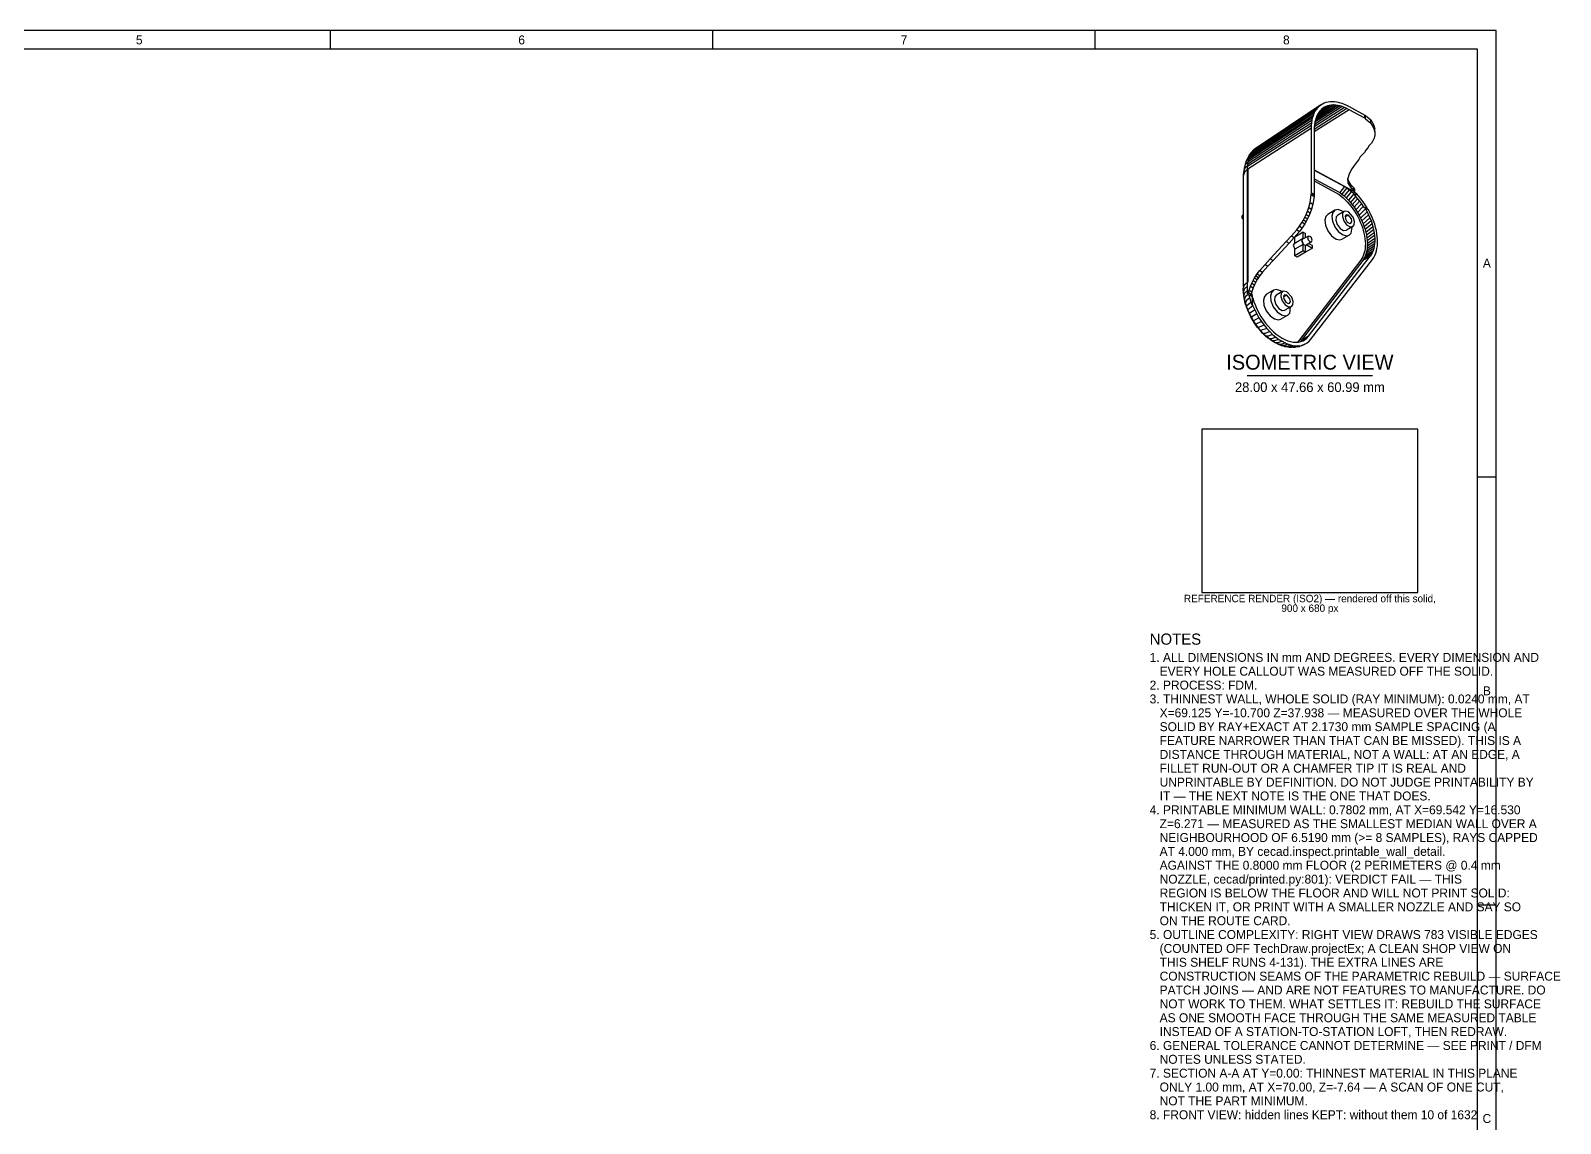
# Model space of a CAD drawing. Header units: millimetres. Extents: x 5 to 853, y 5 to 589.
# Drawn here: x 442.6 to 853.2, y 295.7 to 589 of the extents above; entities that cross this region are included whole.
import ezdxf
from ezdxf.enums import TextEntityAlignment as Align

# ---------------------------------------------------------------- set-up
doc = ezdxf.new("R2010")
doc.units = ezdxf.units.MM
for name, color, linetype in [('FRAME', 7, 'CONTINUOUS'), ('TEXT', 3, 'CONTINUOUS'), ('TITLE', 7, 'CONTINUOUS'), ('VISIBLE', 7, 'CONTINUOUS')]:
    doc.layers.add(name, color=color, linetype=linetype)

msp = doc.modelspace()

# ---------------------------------------------------------------- linework, layer by layer
at = {"layer": 'FRAME'}
for p, q in [((831, 584), (10, 584)), ((831, 10), (831, 584))]:
    msp.add_line(p, q, dxfattribs=at)
at = {"layer": 'TEXT'}
msp.add_line((769.2, 496.4), (802.8, 496.4), dxfattribs=at)
at = {"layer": 'TITLE'}
for p, q in [((836, 589), (5, 589)), ((523.125, 584), (523.125, 589)), ((625.75, 584), (625.75, 589)), ((728.375, 584), (728.375, 589)), ((836, 5), (836, 589)), ((815, 482), (757, 482)), ((757, 482), (757, 438.177778)), ((815, 438.177778), (815, 482)), ((831, 469.2), (836, 469.2)), ((757, 438.177778), (815, 438.177778)), ((831, 354.4), (836, 354.4))]:
    msp.add_line(p, q, dxfattribs=at)
at = {"layer": 'VISIBLE'}
for p, q in [((787.171286, 566.810493), (769.966173, 555.447541)), ((787.444146, 567.348333), (770.213441, 555.934939)), ((787.755807, 567.841675), (770.495873, 556.382012)), ((788.104936, 568.288407), (770.812259, 556.786846)), ((788.490038, 568.686615), (771.161243, 557.147707)), ((788.909464, 569.034594), (771.541332, 557.463051)), ((786.938398, 566.230458), (787.171286, 566.810493)), ((796.505564, 567.758614), (787.152445, 561.792581)), ((795.893841, 568.086936), (787.155935, 562.477942)), ((787.171286, 566.810493), (787.444146, 567.348333)), ((795.284737, 568.36933), (787.180039, 563.13601)), ((794.680861, 568.602854), (787.240556, 563.772282)), ((794.084799, 568.786508), (787.337651, 564.384094)), ((787.444146, 567.348333), (787.755807, 567.841675)), ((793.499102, 568.919505), (787.471355, 564.968792)), ((792.92628, 569.001277), (787.643632, 565.525106)), ((787.755807, 567.841675), (788.104936, 568.288407)), ((792.368785, 569.031472), (787.852591, 566.04937)), ((791.829004, 569.009961), (788.097923, 566.539089)), ((788.104936, 568.288407), (788.490038, 568.686615)), ((788.405525, 567.033415), (788.117006, 566.576706)), ((791.309249, 568.936838), (788.379324, 566.99194)), ((788.72873, 567.446974), (788.405525, 567.033415)), ((788.490038, 568.686615), (788.909464, 569.034594)), ((790.811746, 568.812414), (788.696581, 567.405838)), ((789.085236, 567.815613), (788.72873, 567.446974)), ((788.909464, 569.034594), (789.361417, 569.330855)), ((790.338624, 568.637223), (789.050196, 567.779381)), ((789.473517, 568.137753), (789.085236, 567.815613)), ((789.361417, 569.330855), (789.843963, 569.574127)), ((789.89191, 568.412014), (789.446087, 568.114996)), ((789.89191, 568.412014), (789.473517, 568.137753)), ((789.843963, 569.574127), (790.355035, 569.763371)), ((790.338624, 568.637223), (789.89191, 568.412014)), ((790.811746, 568.812414), (790.338624, 568.637223)), ((790.355035, 569.763371), (790.892444, 569.897775)), ((791.309249, 568.936838), (790.811746, 568.812414)), ((790.892444, 569.897775), (791.453889, 569.976764)), ((791.829004, 569.009961), (791.309249, 568.936838)), ((791.453889, 569.976764), (792.036967, 570)), ((792.368785, 569.031472), (791.829004, 569.009961)), ((792.036967, 570), (792.63918, 569.967383)), ((792.92628, 569.001277), (792.368785, 569.031472)), ((792.63918, 569.967383), (793.257949, 569.879052)), ((793.499102, 568.919505), (792.92628, 569.001277)), ((793.257949, 569.879052), (793.890625, 569.735387)), ((794.084799, 568.786508), (793.499102, 568.919505)), ((793.890625, 569.735387), (794.534498, 569.537002)), ((794.680861, 568.602854), (794.084799, 568.786508)), ((794.534498, 569.537002), (795.186812, 569.284747)), ((795.284737, 568.36933), (794.680861, 568.602854)), ((795.186812, 569.284747), (795.844773, 568.979701)), ((795.893841, 568.086936), (795.284737, 568.36933)), ((795.844773, 568.979701), (796.505564, 568.623172)), ((796.505564, 567.758614), (795.893841, 568.086936)), ((796.505564, 568.623172), (800.73186, 566.341521)), ((800.73186, 565.476676), (796.505564, 567.758614)), ((786.423847, 563.540527), (769.288833, 552.484255)), ((786.402215, 562.790001), (769.340321, 551.849703)), ((786.48865, 564.262861), (769.347559, 553.138843)), ((786.596348, 564.953909), (769.445156, 553.76508)), ((786.746478, 565.610712), (769.581206, 554.360284)), ((786.938398, 566.230458), (769.755127, 554.921906)), ((786.402215, 562.790001), (786.423847, 563.540527)), ((786.402215, 545.498042), (786.402215, 562.790001)), ((786.423847, 563.540527), (786.48865, 564.262861)), ((786.48865, 564.262861), (786.596348, 564.953909)), ((786.596348, 564.953909), (786.746478, 565.610712)), ((786.746478, 565.610712), (786.938398, 566.230458)), ((787.172471, 563.051651), (787.152445, 562.356855)), ((787.232462, 563.720347), (787.172471, 563.051651)), ((787.332162, 564.360081), (787.232462, 563.720347)), ((787.471145, 564.968113), (787.332162, 564.360081)), ((787.648814, 565.541839), (787.471145, 564.968113)), ((787.864409, 566.078804), (787.648814, 565.541839)), ((788.117006, 566.576706), (787.864409, 566.078804)), ((800.73186, 565.476676), (800.73186, 566.341521)), ((800.73186, 566.341521), (800.969433, 566.169084)), ((800.73186, 565.476676), (800.969433, 565.30422)), ((800.969433, 566.169084), (802.319847, 565.042428)), ((800.969433, 565.30422), (800.969433, 566.169084)), ((800.969433, 565.30422), (802.319847, 564.177449)), ((802.319847, 565.042428), (803.070077, 563.753829)), ((802.319847, 564.177449), (802.319847, 565.042428)), ((802.319847, 564.177449), (803.070077, 562.888748)), ((803.070077, 563.753829), (803.445193, 562.667743)), ((803.070077, 562.888748), (803.070077, 563.753829)), ((803.070077, 562.888748), (803.445193, 561.802585)), ((803.445193, 561.802585), (803.445193, 562.667743)), ((787.152445, 562.356855), (787.152445, 545.064897)), ((802.507405, 558.774438), (801.944732, 558.194622)), ((802.88252, 559.455523), (802.507405, 558.774438)), ((803.257635, 560.136607), (802.88252, 559.455523)), ((803.445193, 560.918962), (803.257635, 560.136607)), ((803.445193, 561.802585), (803.445193, 560.918962)), ((769.142653, 554.525624), (769.001316, 554.214807)), ((769.734736, 554.692251), (769.110634, 554.137224)), ((769.964125, 555.442442), (769.142653, 554.525624)), ((769.514397, 555.218578), (769.142653, 554.525624)), ((769.445156, 553.76508), (769.581206, 554.360284)), ((769.728906, 555.557341), (769.514397, 555.218578)), ((769.581206, 554.360284), (769.65219, 554.589504)), ((769.65219, 554.589504), (769.71045, 554.594321)), ((769.684143, 554.692686), (769.755127, 554.921906)), ((769.768407, 554.781475), (769.684143, 554.692686)), ((769.768407, 554.781475), (769.71045, 554.594321)), ((769.734736, 554.692251), (769.71045, 554.594321)), ((770.421889, 556.211097), (769.728906, 555.557341)), ((770.18284, 556.169766), (769.728906, 555.557341)), ((769.768407, 554.781475), (769.734736, 554.692251)), ((769.755127, 554.921906), (769.966173, 555.447541)), ((769.966173, 555.447541), (770.213441, 555.934939)), ((770.458182, 556.486548), (770.18284, 556.169766)), ((770.213441, 555.934939), (770.328713, 556.117407)), ((770.328713, 556.117407), (770.379156, 556.131439)), ((770.473273, 556.280421), (770.379156, 556.131439)), ((770.421889, 556.211097), (770.379156, 556.131439)), ((770.380602, 556.199544), (770.495873, 556.382012)), ((770.473273, 556.280421), (770.380602, 556.199544)), ((770.473273, 556.280421), (770.421889, 556.211097)), ((770.989922, 557.007432), (770.458182, 556.486548)), ((770.805291, 556.777931), (770.458182, 556.486548)), ((770.495873, 556.382012), (770.812259, 556.786846)), ((770.812259, 556.786846), (771.161243, 557.147707)), ((771.419482, 557.359107), (770.989922, 557.007432)), ((771.161243, 557.147707), (771.316372, 557.276411)), ((771.316372, 557.276411), (771.359943, 557.300784)), ((771.486603, 557.405868), (771.359943, 557.300784)), ((771.419482, 557.359107), (771.359943, 557.300784)), ((771.395585, 557.342131), (771.541332, 557.463051)), ((771.486603, 557.405868), (771.419482, 557.359107)), ((799.131369, 554.411922), (798.193582, 553.151022)), ((799.506484, 555.093007), (799.131369, 554.411922)), ((800.069157, 555.672822), (799.506484, 555.093007)), ((800.63183, 556.252637), (800.069157, 555.672822)), ((801.006945, 556.933722), (800.63183, 556.252637)), ((801.569617, 557.513538), (801.006945, 556.933722)), ((801.944732, 558.194622), (801.569617, 557.513538)), ((768.209667, 550.210511), (768.249661, 551.127437)), ((768.463558, 550.992296), (768.209667, 550.210511)), ((768.209667, 520.275229), (768.209667, 550.210511)), ((768.264008, 551.274012), (768.249661, 551.127437)), ((768.38518, 552.147297), (768.264008, 551.274012)), ((768.557686, 552.055045), (768.264008, 551.274012)), ((768.42716, 552.365076), (768.38518, 552.147297)), ((768.631214, 553.18792), (768.42716, 552.365076)), ((768.662471, 552.939555), (768.42716, 552.365076)), ((769.26923, 551.801331), (768.463558, 550.992296)), ((769.384428, 552.860939), (768.557686, 552.055045)), ((768.713425, 553.451947), (768.631214, 553.18792)), ((769.444583, 553.761401), (768.662471, 552.939555)), ((769.001316, 554.214807), (768.713425, 553.451947)), ((769.110634, 554.137224), (768.713425, 553.451947)), ((769.26923, 551.804118), (769.288833, 552.484255)), ((769.340321, 551.849703), (769.26923, 551.804118)), ((769.26923, 518.30464), (769.26923, 551.804118)), ((769.288833, 552.484255), (769.312802, 552.751418)), ((769.312802, 552.751418), (769.379524, 552.748499)), ((769.323591, 552.87168), (769.347559, 553.138843)), ((769.399093, 552.966633), (769.323591, 552.87168)), ((769.340321, 551.849703), (769.340321, 521.468873)), ((769.347559, 553.138843), (769.445156, 553.76508)), ((769.399093, 552.966633), (769.379524, 552.748499)), ((769.384428, 552.860939), (769.379524, 552.748499)), ((769.399093, 552.966633), (769.384428, 552.860939)), ((787.152445, 551.601749), (797.905993, 545.7955)), ((787.152445, 551.583934), (795.299653, 547.168173)), ((796.505564, 550.527952), (796.130449, 548.963243)), ((797.255794, 551.890121), (796.505564, 550.527952)), ((798.193582, 553.151022), (797.255794, 551.890121)), ((787.152445, 549.258617), (794.007611, 545.553892)), ((787.152445, 548.643981), (793.823627, 545.041956)), ((795.299653, 547.168173), (794.007611, 545.553892)), ((795.924014, 546.755653), (794.60128, 545.104676)), ((796.543297, 546.292513), (795.187236, 544.6118)), ((795.299653, 547.168173), (795.924014, 546.755653)), ((795.924014, 546.755653), (796.543297, 546.292513)), ((796.130449, 548.963243), (796.318006, 547.97835)), ((796.318006, 548.844042), (796.222321, 549.346468)), ((797.068236, 547.555443), (796.318006, 548.844042)), ((796.318006, 547.97835), (796.318006, 548.844042)), ((796.318006, 547.97835), (797.068236, 546.689649)), ((796.543297, 546.292513), (797.15406, 545.781323)), ((797.705932, 546.857741), (797.068236, 547.555443)), ((797.068236, 546.689649), (797.068236, 547.555443)), ((797.068236, 546.689649), (797.705932, 545.991883)), ((798.106055, 546.465012), (797.705932, 546.857741)), ((797.705932, 545.991883), (797.705932, 546.857741)), ((798.106055, 545.669652), (798.106055, 546.465012)), ((785.691303, 541.534505), (786.046759, 542.836629)), ((786.046759, 542.836629), (786.366669, 544.88696)), ((786.046759, 542.836629), (786.796989, 542.403483)), ((786.366669, 544.88696), (786.395106, 545.372991)), ((786.366669, 544.88696), (787.116899, 544.453814)), ((786.395106, 545.372991), (786.402215, 545.498042)), ((786.395106, 545.372991), (787.145336, 544.939845)), ((786.402215, 545.498042), (787.152445, 545.064897)), ((786.796989, 542.403483), (786.441533, 541.10136)), ((787.116899, 544.453814), (786.796989, 542.403483)), ((787.145336, 544.939845), (787.116899, 544.453814)), ((787.152445, 545.064897), (787.145336, 544.939845)), ((793.823627, 545.041956), (794.393818, 544.601547)), ((794.007611, 545.553892), (794.011322, 545.549921)), ((794.011322, 545.549921), (794.60128, 545.104676)), ((794.393818, 544.601547), (794.95573, 544.119438)), ((794.60128, 545.104676), (794.605133, 545.100977)), ((794.605133, 545.100977), (795.187236, 544.6118)), ((794.95573, 544.119438), (795.506523, 543.598063)), ((795.187236, 544.6118), (795.190855, 544.607967)), ((795.190855, 544.607967), (795.762117, 544.077335)), ((795.506523, 543.598063), (796.043416, 543.040056)), ((797.15406, 545.781323), (795.762117, 544.077335)), ((795.762117, 544.077335), (795.765492, 544.073407)), ((795.765492, 544.073407), (796.322979, 543.504014)), ((796.043416, 543.040056), (796.563697, 542.448236)), ((797.75291, 545.224922), (796.322979, 543.504014)), ((796.322979, 543.504014), (796.326101, 543.50003)), ((796.326101, 543.50003), (796.866948, 542.89477)), ((796.563697, 542.448236), (797.064739, 541.825591)), ((798.243075, 544.516291), (796.866948, 542.89477)), ((796.866948, 542.89477), (796.869811, 542.890767)), ((796.869811, 542.890767), (797.391238, 542.252719)), ((797.15406, 545.781323), (797.75291, 545.224922)), ((798.787627, 543.858003), (797.391238, 542.252719)), ((797.391238, 542.252719), (797.393839, 542.248734)), ((797.393839, 542.248734), (797.893162, 541.581149)), ((797.705932, 545.991883), (797.905993, 545.7955)), ((797.75291, 545.224922), (797.905993, 545.067926)), ((799.327977, 543.185484), (797.893162, 541.581149)), ((797.905993, 545.067926), (797.905993, 545.7955)), ((797.905993, 545.067926), (798.243075, 544.516291)), ((798.106055, 545.669652), (798.306116, 545.342766)), ((798.243075, 544.516291), (798.306116, 544.40434)), ((798.306116, 544.40434), (798.306116, 545.342766)), ((798.306116, 545.342766), (798.409942, 545.237467)), ((798.306116, 544.40434), (798.787627, 543.858003)), ((799.84366, 542.481852), (798.370148, 540.883498)), ((798.409942, 545.237467), (799.030748, 544.54455)), ((798.787627, 543.858003), (799.327977, 543.185484)), ((799.030748, 544.54455), (799.628133, 543.812443)), ((799.327977, 543.185484), (799.84366, 542.481852)), ((799.628133, 543.812443), (800.198746, 543.045251)), ((799.84366, 542.481852), (800.331828, 541.750995)), ((800.198746, 543.045251), (800.739387, 542.247279)), ((800.739387, 542.247279), (801.247022, 541.423003)), ((768.209667, 539.519996), (767.846773, 539.310479)), ((767.846773, 538.617446), (767.846773, 539.310479)), ((768.209667, 538.826964), (767.846773, 538.617446)), ((767.846773, 538.617446), (768.209667, 538.407929)), ((783.914022, 537.588108), (784.269478, 538.214524)), ((784.269478, 538.214524), (784.624934, 538.892919)), ((784.269478, 538.214524), (785.019708, 537.781379)), ((784.624934, 538.892919), (784.98039, 539.657942)), ((784.624934, 538.892919), (785.375164, 538.459773)), ((784.98039, 539.657942), (785.335846, 540.518257)), ((784.98039, 539.657942), (785.73062, 539.224796)), ((785.375164, 538.459773), (785.019708, 537.781379)), ((785.335846, 540.518257), (785.691303, 541.534505)), ((785.335846, 540.518257), (786.086077, 540.085112)), ((785.73062, 539.224796), (785.375164, 538.459773)), ((785.691303, 541.534505), (786.441533, 541.10136)), ((786.086077, 540.085112), (785.73062, 539.224796)), ((786.441533, 541.10136), (786.086077, 540.085112)), ((790.285828, 539.108604), (790.03479, 538.148143)), ((790.03479, 538.148143), (790.174668, 536.813527)), ((790.826072, 539.68515), (790.285828, 539.108604)), ((792.701647, 540.768014), (790.826072, 539.68515)), ((792.161403, 540.191468), (791.910365, 539.231007)), ((791.910365, 539.231007), (792.050243, 537.896391)), ((792.050243, 537.896391), (792.673609, 536.363743)), ((792.701647, 540.768014), (792.161403, 540.191468)), ((793.547247, 540.943287), (792.701647, 540.768014)), ((793.067472, 538.970496), (792.988122, 538.109457)), ((792.988122, 538.109457), (793.346438, 536.957206)), ((793.457599, 539.458666), (793.067472, 538.970496)), ((795.183129, 540.454901), (793.457599, 539.458666)), ((794.629989, 540.576997), (793.547247, 540.943287)), ((794.988614, 540.342598), (794.629989, 540.576997)), ((794.793001, 539.966731), (794.713652, 539.105692)), ((794.713652, 539.105692), (795.071968, 537.953441)), ((795.183129, 540.454901), (794.793001, 539.966731)), ((795.071968, 537.953441), (795.863095, 536.880446)), ((795.5387, 540.561907), (795.183129, 540.454901)), ((796.355518, 539.483959), (795.438834, 539.003944)), ((795.728283, 539.559954), (795.460056, 539.173247)), ((795.460056, 539.173247), (795.528419, 538.442625)), ((795.528419, 538.442625), (796.039661, 537.611669)), ((796.355518, 540.338767), (795.5387, 540.561907)), ((796.355518, 539.483959), (795.728283, 539.559954)), ((797.639068, 538.895086), (796.355518, 540.338767)), ((797.148918, 538.498775), (796.355518, 539.483959)), ((797.064739, 541.825591), (797.544011, 541.175265)), ((797.262251, 537.737251), (797.148918, 538.498775)), ((797.544011, 541.175265), (797.999091, 540.500545)), ((797.997384, 537.742835), (797.639068, 538.895086)), ((797.893162, 541.581149), (797.895501, 541.577216)), ((797.895501, 541.577216), (798.370148, 540.883498)), ((797.999091, 540.500545), (798.427683, 539.804837)), ((798.370148, 540.883498), (798.372226, 540.879647)), ((798.372226, 540.879647), (798.81975, 540.163337)), ((798.427683, 539.804837), (798.827621, 539.091656)), ((800.331828, 541.750995), (798.81975, 540.163337)), ((798.81975, 540.163337), (798.821573, 540.159598)), ((798.821573, 540.159598), (799.239663, 539.424355)), ((798.827621, 539.091656), (799.196884, 538.364603)), ((799.196884, 538.364603), (799.533609, 537.62735)), ((800.916415, 541.125418), (799.239663, 539.424355)), ((799.239663, 539.424355), (799.241238, 539.420754)), ((799.241238, 539.420754), (799.627736, 538.670337)), ((801.34467, 540.350802), (799.627736, 538.670337)), ((799.627736, 538.670337), (799.62907, 538.666896)), ((799.62907, 538.666896), (799.981976, 537.905146)), ((801.737726, 539.561136), (799.981976, 537.905146)), ((799.981976, 537.905146), (799.983083, 537.901886)), ((799.983083, 537.901886), (800.300568, 537.1327)), ((802.093398, 538.760808), (800.300568, 537.1327)), ((800.331828, 541.750995), (800.548366, 541.394451)), ((800.699767, 541.480299), (800.548366, 541.394451)), ((802.40971, 537.954262), (800.581878, 536.35696)), ((800.699766, 541.480299), (800.916415, 541.125418)), ((801.758189, 540.869218), (800.699766, 541.480299)), ((800.916415, 541.125418), (801.34467, 540.350802)), ((801.247022, 541.423003), (801.45978, 541.041504)), ((801.34467, 540.350802), (801.737726, 539.561136)), ((801.737726, 539.561136), (802.093398, 538.760808)), ((801.946867, 540.525005), (801.758189, 540.869218)), ((802.369932, 539.667672), (801.946867, 540.525005)), ((802.093398, 538.760808), (802.40971, 537.954262)), ((802.75248, 538.799209), (802.369932, 539.667672)), ((802.40971, 537.954262), (802.684902, 537.145979)), ((803.092405, 537.924394), (802.75248, 538.799209)), ((803.387839, 537.048039), (803.092405, 537.924394)), ((779.648549, 532.366777), (781.070373, 533.910861)), ((781.070373, 533.910861), (782.492198, 535.524249)), ((781.070373, 533.910861), (781.820603, 533.477716)), ((783.242428, 535.091103), (781.820603, 533.477716)), ((784.20179, 534.892395), (781.951099, 533.592958)), ((782.492198, 535.524249), (783.20311, 536.482543)), ((782.492198, 535.524249), (783.242428, 535.091103)), ((783.20311, 536.482543), (783.914022, 537.588108)), ((783.20311, 536.482543), (783.95334, 536.049398)), ((783.95334, 536.049398), (783.242428, 535.091103)), ((783.914022, 537.588108), (784.664252, 537.154962)), ((784.664252, 537.154962), (783.95334, 536.049398)), ((785.592839, 533.81627), (784.042439, 533.040599)), ((784.20179, 534.892395), (784.801974, 534.545878)), ((784.20179, 533.12662), (784.20179, 534.892395)), ((785.019708, 537.781379), (784.664252, 537.154962)), ((784.801974, 533.420597), (784.801974, 534.545878)), ((785.592839, 533.81627), (785.404122, 533.474578)), ((786.002342, 533.766216), (785.592839, 533.81627)), ((790.174668, 536.813527), (790.798033, 535.280879)), ((790.798033, 535.280879), (791.834494, 533.91188)), ((791.834494, 533.91188), (793.019515, 533.058054)), ((792.673609, 536.363743), (793.71007, 534.994744)), ((793.346438, 536.957206), (794.137565, 535.884211)), ((793.71007, 534.994744), (794.89509, 534.140918)), ((794.137565, 535.884211), (795.049179, 535.333705)), ((796.55833, 534.088043), (794.682755, 533.00518)), ((794.89509, 534.140918), (795.925282, 533.909098)), ((795.049179, 535.333705), (795.802378, 535.397391)), ((797.527907, 536.393626), (795.802378, 535.397391)), ((795.863095, 536.880446), (796.774708, 536.32994)), ((795.925282, 533.909098), (796.55833, 534.088043)), ((796.039661, 537.611669), (796.7039, 537.242754)), ((796.55833, 534.088043), (797.098574, 534.664589)), ((796.7039, 537.242754), (797.025438, 537.313217)), ((796.774708, 536.32994), (797.527907, 536.393626)), ((797.025438, 537.313217), (797.262251, 537.737251)), ((797.098574, 534.664589), (797.333392, 536.281323)), ((797.527907, 536.393626), (797.918034, 536.881796)), ((797.918034, 536.881796), (797.997384, 537.742835)), ((799.533609, 537.62735), (799.836094, 536.883622)), ((799.836094, 536.883622), (800.102812, 536.137174)), ((800.102812, 536.137174), (800.332415, 535.391776)), ((800.300568, 537.1327), (800.301461, 537.12964)), ((800.301461, 537.12964), (800.581878, 536.35696)), ((800.332415, 535.391776), (800.523745, 534.651194)), ((800.523745, 534.651194), (800.675833, 533.919168)), ((800.581878, 536.35696), (800.582571, 536.354113)), ((800.582571, 536.354113), (800.824462, 535.581898)), ((800.675833, 533.919168), (800.787913, 533.199394)), ((802.684902, 537.145979), (800.824462, 535.581898)), ((800.824462, 535.581898), (800.824972, 535.579277)), ((800.824972, 535.579277), (801.027075, 534.811489)), ((802.917446, 536.340451), (801.027075, 534.811489)), ((801.027075, 534.811489), (801.02742, 534.809101)), ((801.02742, 534.809101), (801.188677, 534.049679)), ((803.106049, 535.542151), (801.188677, 534.049679)), ((801.188677, 534.049679), (801.188877, 534.04753)), ((801.188877, 534.04753), (801.308439, 533.300374)), ((803.249662, 534.755515), (801.308439, 533.300374)), ((803.347488, 533.984914), (801.385745, 532.567414)), ((802.684902, 537.145979), (802.917446, 536.340451)), ((802.917446, 536.340451), (803.106049, 535.542151)), ((803.106049, 535.542151), (803.249662, 534.755515)), ((803.249662, 534.755515), (803.347488, 533.984914)), ((803.347488, 533.984914), (803.398981, 533.234628)), ((803.637155, 536.174967), (803.387839, 537.048039)), ((803.838981, 535.30998), (803.637155, 536.174967)), ((803.992209, 534.457836), (803.838981, 535.30998)), ((804.095993, 533.623225), (803.992209, 534.457836)), ((775.383075, 527.743188), (779.648549, 532.366777)), ((780.398779, 531.933632), (776.133305, 527.310043)), ((779.648549, 532.366777), (780.398779, 531.933632)), ((781.820603, 533.477716), (780.398779, 531.933632)), ((781.747223, 531.780354), (781.542599, 531.404991)), ((781.542599, 531.404991), (781.951099, 530.334244)), ((783.997914, 533.079791), (781.747223, 531.780354)), ((781.951099, 531.898062), (781.951099, 533.592958)), ((784.20179, 531.633681), (781.951099, 530.334244)), ((781.951099, 528.568469), (781.951099, 530.334244)), ((784.20179, 529.867906), (781.951099, 528.568469)), ((783.997914, 533.079791), (783.79329, 532.704428)), ((783.79329, 532.704428), (784.20179, 531.633681)), ((784.042439, 533.040599), (783.833528, 532.687568)), ((783.833528, 532.687568), (784.20179, 531.684084)), ((784.20179, 533.12662), (783.997914, 533.079791)), ((784.20179, 531.684084), (784.801974, 531.337567)), ((784.20179, 529.867906), (784.20179, 531.633681)), ((784.20179, 529.867906), (784.801974, 529.52139)), ((784.801974, 531.337567), (784.994172, 531.39215)), ((784.801974, 531.287164), (785.00585, 531.333994)), ((785.00585, 531.333994), (784.801974, 531.216286)), ((784.801974, 529.52139), (784.801974, 531.287164)), ((786.677549, 530.604253), (784.801974, 529.52139)), ((786.441122, 532.347), (784.994172, 531.39215)), ((785.00585, 531.333994), (785.148344, 531.487141)), ((785.148344, 531.487141), (786.677549, 530.604253)), ((785.404122, 533.474578), (785.575295, 532.832773)), ((785.575295, 532.832773), (786.109976, 532.329243)), ((785.703027, 531.859927), (786.677549, 531.297286)), ((786.392216, 533.374991), (786.002342, 533.766216)), ((786.109976, 532.329243), (786.441122, 532.347)), ((786.602484, 532.718437), (786.392216, 533.374991)), ((786.441122, 532.347), (786.602484, 532.718437)), ((786.677549, 530.604253), (786.677549, 531.297286)), ((793.019515, 533.058054), (794.049706, 532.826234)), ((794.049706, 532.826234), (794.682755, 533.00518)), ((800.735575, 529.908377), (800.60293, 529.335038)), ((800.82791, 530.514226), (800.735575, 529.908377)), ((800.787913, 533.199394), (800.859419, 532.495509)), ((800.879467, 531.149526), (800.82791, 530.514226)), ((800.859419, 532.495509), (800.889988, 531.811068)), ((800.889988, 531.811068), (800.879467, 531.149526)), ((802.960492, 529.928604), (800.951146, 528.715067)), ((803.139785, 530.517837), (801.129225, 529.275302)), ((801.26553, 529.871738), (801.129225, 529.275302)), ((801.26576, 529.872515), (801.26553, 529.871738)), ((803.273896, 531.146647), (801.26576, 529.872515)), ((801.359839, 530.50266), (801.26576, 529.872515)), ((801.308439, 533.300374), (801.308513, 533.298465)), ((801.308513, 533.298465), (801.385745, 532.567414)), ((801.360052, 530.503645), (801.359839, 530.50266)), ((803.362083, 531.811542), (801.360052, 530.503645)), ((801.411445, 531.164252), (801.360052, 530.503645)), ((801.385745, 532.567414), (801.385715, 532.565745)), ((801.385715, 532.565745), (801.420198, 531.854557)), ((801.411619, 531.165456), (801.411445, 531.164252)), ((803.403855, 532.508827), (801.411619, 531.165456)), ((801.420085, 531.853124), (801.411619, 531.165456)), ((801.420198, 531.854557), (801.420085, 531.853124)), ((803.398981, 533.234628), (801.420198, 531.854557)), ((802.960492, 529.928604), (802.737015, 529.382224)), ((803.139785, 530.517837), (802.960492, 529.928604)), ((803.273896, 531.146647), (803.139785, 530.517837)), ((803.362083, 531.811542), (803.273896, 531.146647)), ((803.403855, 532.508827), (803.362083, 531.811542)), ((803.398981, 533.234628), (803.403855, 532.508827)), ((803.667745, 529.230984), (803.86295, 529.869083)), ((803.86295, 529.869083), (804.009424, 530.549959)), ((804.009424, 530.549959), (804.106361, 531.269865)), ((804.149765, 532.810737), (804.095993, 533.623225)), ((804.106361, 531.269865), (804.153227, 532.024843)), ((804.153227, 532.024843), (804.149765, 532.810737)), ((772.539426, 524.629031), (773.961251, 526.199104)), ((774.711481, 525.765959), (773.289656, 524.195886)), ((773.961251, 526.199104), (775.383075, 527.743188)), ((773.961251, 526.199104), (774.711481, 525.765959)), ((776.133305, 527.310043), (774.711481, 525.765959)), ((775.383075, 527.743188), (776.133305, 527.310043)), ((782.551284, 528.221953), (781.951099, 528.568469)), ((784.801974, 529.52139), (782.551284, 528.221953)), ((799.685622, 527.421934), (783.180559, 505.957839)), ((800.177803, 527.283917), (783.67274, 505.819821)), ((785.657649, 506.965809), (802.162712, 528.429904)), ((786.296721, 506.143068), (802.801784, 527.607163)), ((799.97083, 527.838131), (799.685622, 527.421934)), ((800.219589, 528.297294), (799.97083, 527.838131)), ((802.162712, 528.429904), (800.177803, 527.283917)), ((800.474128, 527.716702), (800.177803, 527.283917)), ((800.430645, 528.797104), (800.219589, 528.297294)), ((800.60293, 529.335038), (800.430645, 528.797104)), ((800.474213, 527.716816), (800.474128, 527.716702)), ((802.470595, 528.88173), (800.474213, 527.716816)), ((800.732283, 528.194433), (800.474213, 527.716816)), ((800.732435, 528.194683), (800.732283, 528.194433)), ((802.737015, 529.382224), (800.732435, 528.194683)), ((800.950947, 528.71466), (800.732435, 528.194683)), ((800.951146, 528.715067), (800.950947, 528.71466)), ((801.129, 529.274718), (800.951146, 528.715067)), ((801.129225, 529.275302), (801.129, 529.274718)), ((802.470595, 528.88173), (802.162712, 528.429904)), ((802.737015, 529.382224), (802.470595, 528.88173)), ((802.801784, 527.607163), (803.135698, 528.096905)), ((803.135698, 528.096905), (803.424882, 528.639173)), ((803.424882, 528.639173), (803.667745, 529.230984)), ((770.40669, 521.217047), (770.762146, 521.956082)), ((770.762146, 521.956082), (771.117602, 522.599824)), ((770.762146, 521.956082), (771.512376, 521.522936)), ((771.117602, 522.599824), (771.473058, 523.174264)), ((771.117602, 522.599824), (771.867832, 522.166679)), ((771.512376, 521.522936), (771.15692, 520.783901)), ((771.473058, 523.174264), (771.828514, 523.705388)), ((771.473058, 523.174264), (772.223288, 522.741118)), ((771.867832, 522.166679), (771.512376, 521.522936)), ((771.828514, 523.705388), (772.539426, 524.629031)), ((771.828514, 523.705388), (772.578744, 523.272243)), ((772.223288, 522.741118), (771.867832, 522.166679)), ((772.578744, 523.272243), (772.223288, 522.741118)), ((772.539426, 524.629031), (773.289656, 524.195886)), ((773.289656, 524.195886), (772.578744, 523.272243)), ((768.147345, 518.690822), (768.112552, 519.578852)), ((768.112552, 519.578852), (768.124857, 519.571748)), ((768.403595, 520.635981), (768.112555, 519.885749)), ((768.148484, 518.968712), (768.112555, 519.885749)), ((768.251425, 517.770211), (768.147345, 518.690822)), ((768.400937, 519.606042), (768.148484, 518.968712)), ((768.255965, 518.01803), (768.148484, 518.968712)), ((768.423904, 516.824892), (768.251425, 517.770211)), ((768.251425, 517.770211), (768.260001, 517.712806)), ((768.437102, 518.487706), (768.255965, 518.01803)), ((768.434077, 517.041833), (768.255965, 518.01803)), ((768.260001, 517.712806), (768.431047, 516.77534)), ((769.26923, 520.394036), (768.400937, 519.606042)), ((769.26923, 521.417077), (768.403595, 520.635981)), ((768.748773, 517.62648), (768.434077, 517.041833)), ((769.26923, 519.28424), (768.437102, 518.487706)), ((769.438934, 518.206662), (768.748773, 517.62648)), ((769.26923, 521.420501), (769.219976, 521.38606)), ((769.26923, 518.30464), (769.518049, 518.672096)), ((769.26923, 518.30464), (769.689573, 518.061955)), ((769.518049, 518.672096), (769.695777, 519.323158)), ((769.518049, 518.672096), (770.268279, 518.23895)), ((769.689573, 518.061955), (770.47776, 517.606895)), ((769.893785, 517.241409), (769.689573, 518.061955)), ((769.695777, 519.323158), (770.051234, 520.374057)), ((769.695777, 519.323158), (770.446008, 518.890012)), ((770.051234, 520.374057), (770.40669, 521.217047)), ((770.051234, 520.374057), (770.801464, 519.940912)), ((770.268279, 518.23895), (770.090551, 517.976482)), ((770.090551, 517.976482), (770.535519, 517.71958)), ((770.446008, 518.890012), (770.268279, 518.23895)), ((770.353019, 518.549372), (770.418986, 518.187821)), ((770.40669, 521.217047), (771.15692, 520.783901)), ((770.418986, 518.187821), (770.535519, 517.71958)), ((770.801464, 519.940912), (770.446008, 518.890012)), ((770.535519, 517.71958), (770.47776, 517.606895)), ((770.47776, 517.606895), (770.547602, 517.326264)), ((770.622625, 517.369578), (770.547602, 517.326264)), ((770.622625, 517.369578), (770.666207, 517.194458)), ((770.622625, 515.363247), (770.622625, 517.369578)), ((771.15692, 520.783901), (770.801464, 519.940912)), ((773.780765, 517.644509), (773.529727, 516.684048)), ((774.321009, 518.221055), (773.780765, 517.644509)), ((776.196584, 519.303919), (774.321009, 518.221055)), ((775.65634, 518.727373), (775.405302, 517.766912)), ((775.405302, 517.766912), (775.54518, 516.432296)), ((776.196584, 519.303919), (775.65634, 518.727373)), ((777.042185, 519.479192), (776.196584, 519.303919)), ((776.562409, 517.506401), (776.48306, 516.645361)), ((776.952537, 517.994571), (776.562409, 517.506401)), ((778.678066, 518.990806), (776.952537, 517.994571)), ((778.124926, 519.112902), (777.042185, 519.479192)), ((778.483551, 518.878502), (778.124926, 519.112902)), ((778.287939, 518.502636), (778.208589, 517.641596)), ((778.208589, 517.641596), (778.566905, 516.489346)), ((778.678066, 518.990806), (778.287939, 518.502636)), ((779.033637, 519.097812), (778.678066, 518.990806)), ((779.850455, 518.019864), (778.933772, 517.539849)), ((779.22322, 518.095859), (778.954993, 517.709152)), ((778.954993, 517.709152), (779.023356, 516.97853)), ((779.850455, 518.874672), (779.033637, 519.097812)), ((779.850455, 518.019864), (779.22322, 518.095859)), ((781.134005, 517.430991), (779.850455, 518.874672)), ((780.643855, 517.03468), (779.850455, 518.019864)), ((781.492321, 516.27874), (781.134005, 517.430991)), ((768.663306, 515.862949), (768.423904, 516.824892)), ((768.423904, 516.824892), (768.431047, 516.77534)), ((768.431047, 516.77534), (768.439981, 516.733872)), ((768.681299, 516.04847), (768.434077, 517.041833)), ((768.439981, 516.733872), (768.675667, 515.786861)), ((768.967583, 514.89261), (768.663306, 515.862949)), ((768.663306, 515.862949), (768.675667, 515.786861)), ((768.675667, 515.786861), (768.683137, 515.760274)), ((769.065807, 516.628862), (768.681299, 516.04847)), ((768.995515, 515.046436), (768.681299, 516.04847)), ((768.683137, 515.760274), (768.980937, 514.810588)), ((769.334134, 513.922171), (768.967583, 514.89261)), ((768.967583, 514.89261), (768.980937, 514.810588)), ((768.980937, 514.810588), (768.986264, 514.795164)), ((768.986264, 514.795164), (769.343404, 513.84964)), ((770.235973, 516.15017), (768.995515, 515.046436)), ((769.374039, 514.044299), (768.995515, 515.046436)), ((769.893785, 517.241409), (769.065807, 516.628862)), ((769.759823, 512.959933), (769.334134, 513.922171)), ((769.334134, 513.922171), (769.343404, 513.84964)), ((769.343404, 513.84964), (769.3465, 513.842083)), ((769.3465, 513.842083), (769.759949, 512.907513)), ((770.72135, 515.101874), (769.374039, 514.044299)), ((769.813633, 513.050631), (769.374039, 514.044299)), ((771.200193, 514.019486), (769.813633, 513.050631)), ((770.235973, 516.15017), (769.893785, 517.241409)), ((770.547602, 515.325138), (770.235973, 516.15017)), ((770.547602, 517.326264), (770.547602, 515.325138)), ((770.622625, 515.363247), (770.547602, 515.325138)), ((770.622625, 515.363247), (770.72135, 515.101874)), ((770.666207, 517.194458), (770.980424, 516.192423)), ((770.72135, 515.101874), (771.200193, 514.019486)), ((770.980424, 516.192423), (771.358947, 515.190287)), ((771.200193, 514.019486), (771.741465, 512.955578)), ((771.358947, 515.190287), (771.798541, 514.196619)), ((771.798541, 514.196619), (772.295446, 513.219917)), ((773.529727, 516.684048), (773.669605, 515.349432)), ((773.669605, 515.349432), (774.29297, 513.816783)), ((774.29297, 513.816783), (775.329431, 512.447785)), ((775.54518, 516.432296), (776.168546, 514.899647)), ((776.168546, 514.899647), (777.205007, 513.530649)), ((776.48306, 516.645361), (776.841376, 515.493111)), ((776.841376, 515.493111), (777.632503, 514.420116)), ((777.205007, 513.530649), (778.390028, 512.676823)), ((777.632503, 514.420116), (778.544116, 513.86961)), ((778.544116, 513.86961), (779.297315, 513.933296)), ((778.566905, 516.489346), (779.358032, 515.416351)), ((779.023356, 516.97853), (779.534599, 516.147574)), ((781.022844, 514.929531), (779.297315, 513.933296)), ((779.358032, 515.416351), (780.269646, 514.865845)), ((779.534599, 516.147574), (780.198837, 515.778658)), ((780.198837, 515.778658), (780.520375, 515.849121)), ((780.269646, 514.865845), (781.022844, 514.929531)), ((780.520375, 515.849121), (780.757188, 516.273156)), ((780.593511, 513.200494), (780.828329, 514.817227)), ((780.757188, 516.273156), (780.643855, 517.03468)), ((781.022844, 514.929531), (781.412972, 515.417701)), ((781.412972, 515.417701), (781.492321, 516.27874)), ((770.241011, 512.014125), (769.759823, 512.959933)), ((769.759823, 512.959933), (769.759949, 512.907513)), ((769.759949, 512.907513), (769.76119, 512.904902)), ((769.76119, 512.904902), (770.227664, 511.988013)), ((770.310538, 512.073929), (769.813633, 513.050631)), ((770.241011, 512.014125), (770.227664, 511.988013)), ((770.227664, 511.988013), (770.227813, 511.98774)), ((770.227813, 511.98774), (770.743782, 511.095169)), ((770.773582, 511.092835), (770.241011, 512.014125)), ((771.741465, 512.955578), (770.310538, 512.073929)), ((770.860504, 511.122546), (770.310538, 512.073929)), ((770.743958, 511.094881), (770.743782, 511.095169)), ((770.773582, 511.092835), (770.743958, 511.094881)), ((770.743958, 511.094881), (771.305656, 510.233145)), ((771.352981, 510.203941), (770.773582, 511.092835)), ((772.340535, 511.91925), (770.860504, 511.122546)), ((771.458829, 510.204618), (770.860504, 511.122546)), ((771.307345, 510.230702), (771.305656, 510.233145)), ((771.352981, 510.203941), (771.307345, 510.230702)), ((771.307345, 510.230702), (771.910784, 509.406173)), ((771.974254, 509.355047), (771.352981, 510.203941)), ((772.992282, 510.919364), (771.458829, 510.204618)), ((772.100395, 509.327995), (771.458829, 510.204618)), ((771.741465, 512.955578), (772.340535, 511.91925)), ((771.915871, 509.399612), (771.910784, 509.406173)), ((771.974254, 509.355047), (771.915871, 509.399612)), ((771.915871, 509.399612), (772.556865, 508.618496)), ((772.632087, 508.55341), (771.974254, 509.355047)), ((773.69113, 509.964471), (772.100395, 509.327995)), ((772.779715, 508.500174), (772.100395, 509.327995)), ((772.295446, 513.219917), (772.845413, 512.268533)), ((772.340535, 511.91925), (772.992282, 510.919364)), ((772.845413, 512.268533), (773.443737, 511.350605)), ((772.992282, 510.919364), (773.69113, 509.964471)), ((773.443737, 511.350605), (774.085303, 510.473982)), ((773.69113, 509.964471), (774.431104, 509.062738)), ((774.085303, 510.473982), (774.764624, 509.646161)), ((774.764624, 509.646161), (775.47589, 508.874222)), ((775.329431, 512.447785), (776.514452, 511.593959)), ((776.514452, 511.593959), (777.544644, 511.362139)), ((777.544644, 511.362139), (778.177692, 511.541084)), ((780.053267, 512.623948), (778.177692, 511.541084)), ((778.390028, 512.676823), (779.420219, 512.445003)), ((779.420219, 512.445003), (780.053267, 512.623948)), ((780.053267, 512.623948), (780.593511, 513.200494)), ((772.567703, 508.606036), (772.556865, 508.618496)), ((772.632087, 508.55341), (772.567703, 508.606036)), ((772.567703, 508.606036), (773.241881, 507.874347)), ((773.320855, 507.805887), (772.632087, 508.55341)), ((774.431104, 509.062738), (772.779715, 508.500174)), ((773.490981, 507.728234), (772.779715, 508.500174)), ((773.261379, 507.85442), (773.241881, 507.874347)), ((773.320855, 507.805887), (773.261379, 507.85442)), ((773.261379, 507.85442), (773.964205, 507.177978)), ((774.034667, 507.118872), (773.320855, 507.805887)), ((774.228109, 507.018778), (773.490981, 507.728234)), ((773.963171, 507.72011), (773.490981, 507.728234)), ((775.205876, 508.221875), (773.963171, 507.72011)), ((773.995938, 507.149321), (773.964205, 507.177978)), ((774.034667, 507.118872), (773.995938, 507.149321)), ((773.995938, 507.149321), (774.722722, 506.533742)), ((774.76742, 506.498238), (774.034667, 507.118872)), ((774.984796, 506.377872), (774.228109, 507.018778)), ((774.808979, 506.983985), (774.228109, 507.018778)), ((774.431104, 509.062738), (775.205876, 508.221875)), ((774.76742, 506.498238), (774.722722, 506.533742)), ((775.512845, 505.949293), (774.76742, 506.498238)), ((776.008819, 507.449074), (774.808979, 506.983985)), ((775.75457, 505.810997), (774.984796, 506.377872)), ((775.666394, 506.314548), (774.984796, 506.377872)), ((775.205876, 508.221875), (776.008819, 507.449074)), ((775.47589, 508.874222), (776.213018, 508.164765)), ((776.26457, 505.476733), (775.512845, 505.949293)), ((776.833067, 506.750944), (775.666394, 506.314548)), ((776.530848, 505.323001), (775.75457, 505.810997)), ((776.53004, 505.719608), (775.75457, 505.810997)), ((776.008819, 507.449074), (776.833067, 506.750944)), ((776.213018, 508.164765), (776.969704, 507.523859)), ((776.392355, 505.410063), (776.26457, 505.476733)), ((777.671571, 506.133456), (776.53004, 505.719608)), ((777.306992, 504.918058), (776.530848, 505.323001)), ((777.394071, 505.205699), (776.530848, 505.323001)), ((776.833067, 506.750944), (777.671571, 506.133456)), ((776.969704, 507.523859), (777.739479, 506.956984)), ((778.51716, 505.601889), (777.394071, 505.205699)), ((777.671571, 506.133456), (778.51716, 505.601889)), ((777.739479, 506.956984), (778.515757, 506.468989)), ((779.362603, 505.16079), (778.25224, 504.778228)), ((778.515757, 506.468989), (779.291901, 506.064046)), ((778.51716, 505.601889), (779.362603, 505.16079)), ((779.291901, 506.064046), (780.061273, 505.745618)), ((779.362603, 505.16079), (780.200669, 504.813932)), ((780.061273, 505.745618), (780.817293, 505.51643)), ((780.817293, 505.51643), (781.553497, 505.37844)), ((781.553497, 505.37844), (782.263587, 505.332829)), ((782.263587, 505.332829), (782.941492, 505.379987)), ((782.757194, 505.483969), (782.601853, 505.35636)), ((783.180559, 505.957839), (782.757194, 505.483969)), ((782.941492, 505.379987), (783.581413, 505.51951)), ((783.67274, 505.819821), (783.361622, 505.471588)), ((785.220455, 506.476461), (783.551775, 505.513048)), ((783.581413, 505.51951), (784.177879, 505.750206)), ((785.657649, 506.965809), (783.67274, 505.819821)), ((784.725788, 506.070102), (784.159199, 505.742981)), ((784.177879, 505.750206), (784.725788, 506.070102)), ((784.684829, 504.818929), (785.281659, 505.167387)), ((784.725788, 506.070102), (785.220455, 506.476461)), ((785.220455, 506.476461), (785.657649, 506.965809)), ((785.281659, 505.167387), (785.820492, 505.610028)), ((785.820492, 505.610028), (786.296721, 506.143068)), ((777.350805, 504.899193), (777.306992, 504.918058)), ((778.25224, 504.778228), (777.350805, 504.899193)), ((777.350805, 504.899193), (778.123391, 504.579436)), ((778.301715, 504.515677), (778.123391, 504.579436)), ((779.098016, 504.441571), (778.301715, 504.515677)), ((778.301715, 504.515677), (779.072012, 504.282161)), ((779.30076, 504.226216), (779.072012, 504.282161)), ((780.200669, 504.813932), (779.098016, 504.441571)), ((779.924744, 504.199114), (779.30076, 504.226216)), ((779.30076, 504.226216), (780.062398, 504.083459)), ((781.024191, 504.56428), (779.924744, 504.199114)), ((780.346261, 504.047911), (780.062398, 504.083459)), ((780.200669, 504.813932), (781.024191, 504.56428)), ((781.826127, 504.413969), (780.346261, 504.047911)), ((780.346261, 504.047911), (781.092154, 504)), ((781.024191, 504.56428), (781.826127, 504.413969)), ((781.437612, 504.000977), (781.092154, 504)), ((782.599618, 504.364286), (781.437612, 504.000977)), ((781.437612, 504.000977), (782.16003, 504.051232)), ((781.826127, 504.413969), (782.599618, 504.364286)), ((782.544259, 504.105871), (782.16003, 504.051232)), ((783.33805, 504.415654), (782.544259, 504.105871)), ((782.544259, 504.105871), (783.234205, 504.256302)), ((782.599618, 504.364286), (783.33805, 504.415654)), ((783.619118, 504.371943), (783.234205, 504.256302)), ((783.33805, 504.415654), (784.035107, 504.567635)), ((783.619118, 504.371943), (784.266888, 504.622482)), ((784.035107, 504.567635), (783.619118, 504.371943)), ((784.035107, 504.567635), (784.684829, 504.818929)), ((784.684829, 504.818929), (784.266888, 504.622482)), ((815, 482), (757, 482)), ((757, 482), (757, 438.177778)), ((815, 438.177778), (815, 482)), ((757, 438.177778), (815, 438.177778))]:
    msp.add_line(p, q, dxfattribs=at)

# ---------------------------------------------------------------- texts
at = {"layer": 'TEXT'}
for s, height, p in [('ISOMETRIC VIEW', 4, (786, 498)), ('28.00 x 47.66 x 60.99 mm', 2.6, (786, 492)), ('REFERENCE RENDER (ISO2) — rendered off this solid,', 2, (786, 435.577778)), ('900 x 680 px', 2, (786, 432.977778))]:
    msp.add_text(s, height=height, dxfattribs=at).set_placement(p, align=Align.CENTER)
for s, height, p in [('NOTES', 3, (743, 424.177778)), ('1. ALL DIMENSIONS IN mm AND DEGREES. EVERY DIMENSION AND', 2.4, (743, 419.577778)), ('   EVERY HOLE CALLOUT WAS MEASURED OFF THE SOLID.', 2.4, (743, 415.857778)), ('3. THINNEST WALL, WHOLE SOLID (RAY MINIMUM): 0.0240 mm, AT', 2.4, (743, 408.417778)), ('2. PROCESS: FDM.', 2.4, (743, 412.137778)), ('   X=69.125 Y=-10.700 Z=37.938 — MEASURED OVER THE WHOLE', 2.4, (743, 404.697778)), ('   SOLID BY RAY+EXACT AT 2.1730 mm SAMPLE SPACING (A', 2.4, (743, 400.977778)), ('   FEATURE NARROWER THAN THAT CAN BE MISSED). THIS IS A', 2.4, (743, 397.257778)), ('   DISTANCE THROUGH MATERIAL, NOT A WALL: AT AN EDGE, A', 2.4, (743, 393.537778)), ('   FILLET RUN-OUT OR A CHAMFER TIP IT IS REAL AND', 2.4, (743, 389.817778)), ('   UNPRINTABLE BY DEFINITION. DO NOT JUDGE PRINTABILITY BY', 2.4, (743, 386.097778)), ('   IT — THE NEXT NOTE IS THE ONE THAT DOES.', 2.4, (743, 382.377778)), ('4. PRINTABLE MINIMUM WALL: 0.7802 mm, AT X=69.542 Y=16.530', 2.4, (743, 378.657778)), ('   Z=6.271 — MEASURED AS THE SMALLEST MEDIAN WALL OVER A', 2.4, (743, 374.937778)), ('   NEIGHBOURHOOD OF 6.5190 mm (>= 8 SAMPLES), RAYS CAPPED', 2.4, (743, 371.217778)), ('   AT 4.000 mm, BY cecad.inspect.printable_wall_detail.', 2.4, (743, 367.497778)), ('   AGAINST THE 0.8000 mm FLOOR (2 PERIMETERS @ 0.4 mm', 2.4, (743, 363.777778)), ('   NOZZLE, cecad/printed.py:801): VERDICT FAIL — THIS', 2.4, (743, 360.057778)), ('   REGION IS BELOW THE FLOOR AND WILL NOT PRINT SOLID:', 2.4, (743, 356.337778)), ('   THICKEN IT, OR PRINT WITH A SMALLER NOZZLE AND SAY SO', 2.4, (743, 352.617778)), ('   ON THE ROUTE CARD.', 2.4, (743, 348.897778)), ('5. OUTLINE COMPLEXITY: RIGHT VIEW DRAWS 783 VISIBLE EDGES', 2.4, (743, 345.177778)), ('   (COUNTED OFF TechDraw.projectEx; A CLEAN SHOP VIEW ON', 2.4, (743, 341.457778)), ('   THIS SHELF RUNS 4-131). THE EXTRA LINES ARE', 2.4, (743, 337.737778)), ('   CONSTRUCTION SEAMS OF THE PARAMETRIC REBUILD — SURFACE', 2.4, (743, 334.017778)), ('   PATCH JOINS — AND ARE NOT FEATURES TO MANUFACTURE. DO', 2.4, (743, 330.297778)), ('   NOT WORK TO THEM. WHAT SETTLES IT: REBUILD THE SURFACE', 2.4, (743, 326.577778)), ('   AS ONE SMOOTH FACE THROUGH THE SAME MEASURED TABLE', 2.4, (743, 322.857778)), ('   INSTEAD OF A STATION-TO-STATION LOFT, THEN REDRAW.', 2.4, (743, 319.137778)), ('6. GENERAL TOLERANCE CANNOT DETERMINE — SEE PRINT / DFM', 2.4, (743, 315.417778)), ('   NOTES UNLESS STATED.', 2.4, (743, 311.697778)), ('7. SECTION A-A AT Y=0.00: THINNEST MATERIAL IN THIS PLANE', 2.4, (743, 307.977778)), ('   ONLY 1.00 mm, AT X=70.00, Z=-7.64 — A SCAN OF ONE CUT,', 2.4, (743, 304.257778)), ('   NOT THE PART MINIMUM.', 2.4, (743, 300.537778)), ('8. FRONT VIEW: hidden lines KEPT: without them 10 of 1632', 2.4, (743, 296.817778))]:
    msp.add_text(s, height=height, dxfattribs=at).set_placement(p)
at = {"layer": 'TITLE'}
for s, p in [('5', (471.8125, 586.5)), ('6', (574.4375, 586.5)), ('7', (677.0625, 586.5)), ('8', (779.6875, 586.5)), ('A', (833.5, 526.6)), ('B', (833.5, 411.8)), ('C', (833.5, 297))]:
    msp.add_text(s, height=2.4, dxfattribs=at).set_placement(p, align=Align.MIDDLE_CENTER)

doc.saveas('drawing.dxf')
